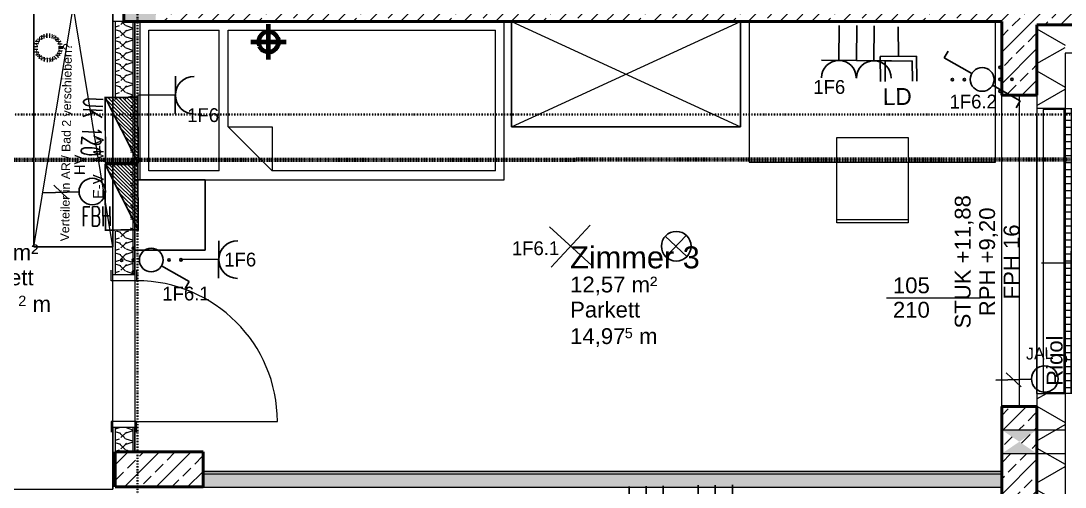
# Model space of a CAD drawing. Header units: metres. Extents: x -17679 to 22565, y -12299 to 33430.
# Drawn here: x 3929 to 9864, y -3206 to -555 of the extents above; entities that cross this region are included whole.
import ezdxf
from ezdxf.enums import TextEntityAlignment as Align

# ---------------------------------------------------------------- set-up
doc = ezdxf.new("R2010")
doc.units = ezdxf.units.M
for name, pattern in [('Achse', [0.009, 0.005, -0.002, 0, -0.002]), ('Strich Punkt', [0.015875, 0.00635, -0.004763, 0, -0.004763]), ('Strich Punkt Mittel', [0.015875, 0.00635, -0.004763, 0, -0.004763]), ('Verdeckt', [0.003, 0.002, -0.001])]:
    doc.linetypes.add(name, pattern=pattern)
doc.layers.get('0').update_dxf_attribs({"color": 252})
for name, color, linetype, lineweight in [('A-DETL-GENF_', 92, 'Continuous', 13), ('A-GLAZ-IDEN_', 152, 'Continuous', 9), ('A_Decken', 8, 'Continuous', 13), ('A_Durchbruch', 7, 'Verdeckt', 5), ('A_Gelaender', 7, 'Continuous', 13), ('A_Kanal_RW', 150, 'Strich Punkt', 100), ('A_Moebel', 6, 'Continuous', 13), ('A_Raeume_', 7, 'Continuous', 5), ('A_Raeume_Beschriftung_', 7, 'Continuous', 9), ('A_Raster_', 1, 'Continuous', 9), ('A_Tueren', 31, 'Continuous', 13), ('A_Waende', 7, 'Continuous', 13), ('G-ANNO-SYMB_', 111, 'Continuous', 9), ('M-EQPM', 50, 'Continuous', 5), ('M-EQPM-IDEN_', 50, 'Continuous', 9), ('P-PIPE', 3, 'Continuous', 5), ('P-PIPE-CNTR', 3, 'Continuous', 5), ('Text', 130, 'Continuous', 9)]:
    doc.layers.add(name, color=color, linetype=linetype, lineweight=lineweight)
for name, color, linetype, true_color in [('E_Muster', 18, 'Continuous', 0x080808), ('E_NACHRTECH', 3, 'Continuous', 0x00fa00), ('E_Steckdose+Schalter', 150, 'Continuous', 0x0b6cf4), ('ET_NACHRTECH', 92, 'Continuous', 0x00d100)]:
    doc.layers.add(name, color=color, linetype=linetype, true_color=true_color)
doc.layers.add('ET_LEGENDE - Wohnung$0$800_KO_HI____L', color=130, linetype='Continuous')
doc.styles.add('Arial_10', font='arial.ttf', dxfattribs={"height": 0.002})
doc.styles.add('Arial_2', font='arial.ttf', dxfattribs={"height": 0.09})
doc.styles.add('Arial_3', font='arial.ttf', dxfattribs={"height": 0.05849})
doc.styles.add('Arial_4', font='arial.ttf', dxfattribs={"height": 0.125})
doc.styles.add('Arial_7', font='arial.ttf', dxfattribs={"height": 0.06})
doc.styles.add('ET_LEGENDE - Wohnung$0$ROMANS', font='romans.shx', dxfattribs={"width": 0.6})
pattern_1 = [(45, (0, 0), (-0.08980256, 0.08980256), []), (45, (0.0898, 0), (-0.08980256, 0.08980256), [0.0635, -0.03175])]

# ---------------------------------------------------------------- blocks, each defined once
blk = doc.blocks.new('*U555')
h = blk.add_hatch()
h.set_pattern_fill('ANSI31', color=256, scale=5, style=0)
h.set_pattern_definition([(45, (1095.665, 558.405), (-11.22532, 11.22532), [])])
h.paths.add_polyline_path([(0, 0), (0, 200), (400, 200)])
blk.add_line((0, 0), (400, 200))
at = {"const_width": 10}
blk.add_lwpolyline([(0, 200), (400, 200), (400, 0), (0, 0)], close=True, dxfattribs=at)
blk.add_lwpolyline([(0, 0), (0, 200), (400, 200), (0, 0)])
at = {"style": 'ET_LEGENDE - Wohnung$0$ROMANS', "width": 0.6, "flags": 1}
for tag, p in [('RAUMBUCHNUMMER', (500, -300)), ('ANLAGE', (500, -450))]:
    blk.add_attdef(tag, text='', height=100, dxfattribs=at).set_placement(p, align=Align.MIDDLE)
for tag, p in [('TEILANLAGE_NR', (500, -600)), ('KOMPONENTE', (500, -750)), ('KOMPONENTE_NR', (500, -900)), ('BEZEICHNUNG', (500, -1050)), ('TYP', (500, -1200)), ('HERSTELLER', (500, -1350)), ('MODEL', (500, -1500)), ('LEISTUNG_MAX', (500, -1650)), ('SPEZIFISCH_1', (500, -1800)), ('SPEZIFISCH_2', (500, -1950)), ('SPEZIFISCH_3', (500, -2100)), ('SPEZIFISCH_4', (500, -2250)), ('SPEZIFISCH_5', (500, -2400)), ('GEWERKE_CODE', (500, -2550)), ('LV_POS', (500, -2700)), ('ZAEHLER', (500, -2850)), ('PLATZHALTER_1', (500, -3000)), ('PLATZHALTER_2', (500, -3150)), ('PLATZHALTER_3', (500, -3300)), ('JOBLISTE_VDMA', (500, -3450)), ('ET_SPEZIFISCH_1', (500, -3600)), ('ET_SPEZIFISCH_2', (500, -3750)), ('ET_SPEZIFISCH_3', (500, -3900)), ('ET_SPEZIFISCH_4', (500, -4050)), ('ET_SPEZIFISCH_5', (500, -4200)), ('ET_SPEZIFISCH_6', (500, -4350)), ('ET_SPEZIFISCH_7', (500, -4500))]:
    blk.add_attdef(tag, text='', height=100, dxfattribs=at).set_placement(p, align=Align.MIDDLE_CENTER)
blk = doc.blocks.new('*U534')
for p, q in [((25, 43.3), (91.7, 158.8)), ((91.7, 158.8), (120.5, 142.1))]:
    blk.add_line(p, q)
blk.add_circle((0, 0), 50)
at = {"layer": 'ET_LEGENDE - Wohnung$0$800_KO_HI____L'}
for centre in [(0, 125), (0, 75), (-50, -75), (0, -75), (50, -75), (0, -125)]:
    blk.add_circle(centre, 5, dxfattribs=at)
at = {"style": 'ET_LEGENDE - Wohnung$0$ROMANS', "width": 0.6, "flags": 1}
for tag, p in [('RAUMBUCHNUMMER', (-0.2, -465.7)), ('ANLAGE', (-0.2, -615.7))]:
    blk.add_attdef(tag, text='', height=100, dxfattribs=at).set_placement(p, align=Align.MIDDLE)
for tag, p in [('TEILANLAGE_NR', (-0.2, -765.7)), ('KOMPONENTE', (-0.2, -915.7)), ('KOMPONENTE_NR', (-0.2, -1065.7)), ('BEZEICHNUNG', (-0.2, -1215.7)), ('TYP', (-0.2, -1365.7)), ('HERSTELLER', (-0.2, -1515.7)), ('MODEL', (-0.2, -1665.7)), ('LEISTUNG_MAX', (-0.2, -1815.7)), ('SPEZIFISCH_1', (-0.2, -1965.7)), ('SPEZIFISCH_2', (-0.2, -2115.7)), ('SPEZIFISCH_3', (-0.2, -2265.7)), ('SPEZIFISCH_4', (-0.2, -2415.7)), ('SPEZIFISCH_5', (-0.2, -2565.7)), ('GEWERKE_CODE', (-0.2, -2715.7)), ('LV_POS', (-0.2, -2865.7)), ('ZAEHLER', (-0.2, -3015.7)), ('PLATZHALTER_1', (-0.2, -3165.7)), ('PLATZHALTER_2', (-0.2, -3315.7)), ('PLATZHALTER_3', (-0.2, -3465.7)), ('JOBLISTE_VDMA', (-0.2, -3615.7)), ('ET_SPEZIFISCH_1', (-0.2, -3765.7)), ('ET_SPEZIFISCH_2', (-0.2, -3915.7)), ('ET_SPEZIFISCH_3', (-0.2, -4065.7)), ('ET_SPEZIFISCH_4', (-0.2, -4215.7)), ('ET_SPEZIFISCH_5', (-0.2, -4365.7)), ('ET_SPEZIFISCH_6', (-0.2, -4515.7)), ('ET_SPEZIFISCH_7', (-0.2, -4665.7))]:
    blk.add_attdef(tag, text='', height=100, dxfattribs=at).set_placement(p, align=Align.MIDDLE_CENTER)
blk = doc.blocks.new('*U553')
for p, q in [((62.5, 0), (-62.5, 0)), ((0, 0), (0, -125))]:
    blk.add_line(p, q)
blk.add_arc((0, 62.5), 62.5, 180, 0)
at = {"style": 'ET_LEGENDE - Wohnung$0$ROMANS', "width": 0.8, "flags": 1}
for tag, p in [('RAUMBUCHNUMMER', (0, -425)), ('ANLAGE', (0, -595.4)), ('TEILANLAGE_NR', (0, -755.5)), ('KOMPONENTE', (0, -901.3)), ('KOMPONENTE_NR', (0, -1063.3)), ('BEZEICHNUNG', (0, -1205.6)), ('TYP', (0, -1346.7)), ('HERSTELLER', (0, -1514.1)), ('MODEL', (0, -1677.3)), ('LEISTUNG_MAX', (0, -1851.5)), ('SPEZIFISCH_1', (0, -2012.8)), ('SPEZIFISCH_2', (0, -2200)), ('SPEZIFISCH_3', (0, -2374.2)), ('SPEZIFISCH_4', (0, -2548.5)), ('SPEZIFISCH_5', (0, -2722.7)), ('GEWERKE_CODE', (0, -2897)), ('LV_POS', (0, -3071.2)), ('ZAEHLER', (0, -3245.5)), ('PLATZHALTER_1', (0, -3419.7)), ('PLATZHALTER_2', (0, -3594)), ('PLATZHALTER_3', (0, -3768.2)), ('JOBLISTE_VDMA', (0, -3942.5)), ('ET_SPEZIFISCH_1', (0, -4116.7)), ('ET_SPEZIFISCH_2', (0, -4291)), ('ET_SPEZIFISCH_3', (0, -4465.2)), ('ET_SPEZIFISCH_4', (0, -4639.5)), ('ET_SPEZIFISCH_5', (0, -4813.7)), ('ET_SPEZIFISCH_6', (0, -4988)), ('ET_SPEZIFISCH_7', (0, -5162.2))]:
    blk.add_attdef(tag, text='', height=100, dxfattribs=at).set_placement(p, align=Align.MIDDLE)
blk = doc.blocks.new('*U543')
for p, q in [((-70.7, -70.7), (70.7, 70.7)), ((70.7, -70.7), (-70.7, 70.7))]:
    blk.add_line(p, q)
at = {"style": 'ET_LEGENDE - Wohnung$0$ROMANS', "width": 0.6, "flags": 1}
for tag, p in [('RAUMBUCHNUMMER', (0, -400)), ('ANLAGE', (0, -550))]:
    blk.add_attdef(tag, text='', height=100, dxfattribs=at).set_placement(p, align=Align.MIDDLE)
for tag, p in [('TEILANLAGE_NR', (0, -700)), ('KOMPONENTE', (0, -850)), ('KOMPONENTE_NR', (0, -1000)), ('BEZEICHNUNG', (0, -1150)), ('TYP', (0, -1300)), ('HERSTELLER', (0, -1450)), ('MODEL', (0, -1600)), ('LEISTUNG_MAX', (0, -1750)), ('SPEZIFISCH_1', (0, -1900)), ('SPEZIFISCH_2', (0, -2050)), ('SPEZIFISCH_3', (0, -2200)), ('SPEZIFISCH_4', (0, -2350)), ('SPEZIFISCH_5', (0, -2500)), ('GEWERKE_CODE', (0, -2650)), ('LV_POS', (0, -2800)), ('ZAEHLER', (0, -2950)), ('PLATZHALTER_1', (0, -3100)), ('PLATZHALTER_2', (0, -3250)), ('PLATZHALTER_3', (0, -3400)), ('JOBLISTE_VDMA', (0, -3550)), ('ET_SPEZIFISCH_1', (0, -3700)), ('ET_SPEZIFISCH_2', (0, -3850)), ('ET_SPEZIFISCH_3', (0, -4000)), ('ET_SPEZIFISCH_4', (0, -4150)), ('ET_SPEZIFISCH_5', (0, -4300)), ('ET_SPEZIFISCH_6', (0, -4450)), ('ET_SPEZIFISCH_7', (0, -4600))]:
    blk.add_attdef(tag, text='', height=100, dxfattribs=at).set_placement(p, align=Align.MIDDLE_CENTER)
blk = doc.blocks.new('hzmdba')
at = {"color": 1}
for points in [[(5046.03, 1505.526), (5046.95, 1503.842)], [(5045.639, 1504.237), (5047.346, 1505.147)]]:
    blk.add_lwpolyline(points, dxfattribs=at)
blk.add_circle((5046.5, 1504.686), 0.963, dxfattribs=at)
blk = doc.blocks.new('*U552')
for p, q in [((-125.3, 0), (125.3, 0)), ((0, 0), (0, -125))]:
    blk.add_line(p, q)
for centre in [(-62.8, 62.6), (62.5, 62.5)]:
    blk.add_arc(centre, 62.5, 180, 0)
at = {"layer": 'ET_LEGENDE - Wohnung$0$800_KO_HI____L'}
for p, q in [((-62.8, 0.1), (-62.8, -124.9)), ((62.5, 0), (62.5, -125))]:
    blk.add_line(p, q, dxfattribs=at)
at = {"style": 'ET_LEGENDE - Wohnung$0$ROMANS', "width": 0.8, "flags": 1}
for tag, p in [('RAUMBUCHNUMMER', (0, -425)), ('ANLAGE', (0, -595.4)), ('TEILANLAGE_NR', (0, -755.5)), ('KOMPONENTE', (0, -901.3)), ('KOMPONENTE_NR', (0, -1063.3)), ('BEZEICHNUNG', (0, -1205.6)), ('TYP', (0, -1346.7)), ('HERSTELLER', (0, -1514.1)), ('MODEL', (0, -1677.3)), ('LEISTUNG_MAX', (0, -1851.5)), ('SPEZIFISCH_1', (0, -2012.8)), ('SPEZIFISCH_2', (0, -2200)), ('SPEZIFISCH_3', (0, -2374.2)), ('SPEZIFISCH_4', (0, -2548.5)), ('SPEZIFISCH_5', (0, -2722.7)), ('GEWERKE_CODE', (0, -2897)), ('LV_POS', (0, -3071.2)), ('ZAEHLER', (0, -3245.5)), ('PLATZHALTER_1', (0, -3419.7)), ('PLATZHALTER_2', (0, -3594)), ('PLATZHALTER_3', (0, -3768.2)), ('JOBLISTE_VDMA', (0, -3942.5))]:
    blk.add_attdef(tag, text='', height=100, dxfattribs=at).set_placement(p, align=Align.MIDDLE)
blk = doc.blocks.new('*U544')
for p, q in [((-62.5, 85.9), (-62.5, 0)), ((-46.5, 85.9), (-46.5, 16)), ((46.5, 16), (46.5, 85.9)), ((62.5, 0), (62.5, 85.9)), ((-62.5, 0), (62.5, 0)), ((-46.5, 16), (46.5, 16)), ((0, 0), (0, -101.6))]:
    blk.add_line(p, q)
at = {"style": 'ET_LEGENDE - Wohnung$0$ROMANS', "width": 0.8, "flags": 1}
for tag, p in [('RAUMBUCHNUMMER', (0, -334.5)), ('ANLAGE', (0, -505)), ('TEILANLAGE_NR', (0, -665)), ('KOMPONENTE', (0, -810.9)), ('KOMPONENTE_NR', (0, -972.8)), ('BEZEICHNUNG', (0, -1115.1)), ('TYP', (0.8, -1261.8)), ('HERSTELLER', (0, -1423.6)), ('MODEL', (0, -1586.8)), ('LEISTUNG_MAX', (0, -1761)), ('SPEZIFISCH_1', (0, -1935.3)), ('SPEZIFISCH_2', (0, -2109.5)), ('SPEZIFISCH_3', (0, -2283.8)), ('SPEZIFISCH_4', (0, -2458)), ('SPEZIFISCH_5', (0, -2632.3)), ('GEWERKE_CODE', (0, -2806.5)), ('LV_POS', (0, -2980.8)), ('ZAEHLER', (0, -3155)), ('PLATZHALTER_1', (0, -3329.3)), ('PLATZHALTER_2', (0, -3503.5)), ('PLATZHALTER_3', (0, -3677.8)), ('JOBLISTE_VDMA', (0, -3852)), ('ET_SPEZIFISCH_1', (0, -4026.3)), ('ET_SPEZIFISCH_2', (0, -4200.5)), ('ET_SPEZIFISCH_3', (0, -4374.8)), ('ET_SPEZIFISCH_4', (0, -4549)), ('ET_SPEZIFISCH_5', (0, -4723.3)), ('ET_SPEZIFISCH_6', (0, -4897.5)), ('ET_SPEZIFISCH_7', (0, -5071.8))]:
    blk.add_attdef(tag, text='', height=100, dxfattribs=at).set_placement(p, align=Align.TOP_CENTER)
blk = doc.blocks.new('*U533')
for p, q in [((25, 43.3), (91.7, 158.8)), ((91.7, 158.8), (120.5, 142.1)), ((-25, -43.3), (-91.7, -158.8)), ((-91.7, -158.8), (-120.5, -142.1))]:
    blk.add_line(p, q)
blk.add_circle((0, 0), 50)
at = {"layer": 'ET_LEGENDE - Wohnung$0$800_KO_HI____L'}
for centre in [(0, 125), (0, 75), (-50, -75), (0, -75), (50, -75), (0, -125)]:
    blk.add_circle(centre, 5, dxfattribs=at)
at = {"style": 'ET_LEGENDE - Wohnung$0$ROMANS', "width": 0.6, "flags": 1}
for tag, p in [('RAUMBUCHNUMMER', (-0.2, -465.7)), ('ANLAGE', (-0.2, -615.7))]:
    blk.add_attdef(tag, text='', height=100, dxfattribs=at).set_placement(p, align=Align.MIDDLE)
for tag, p in [('TEILANLAGE_NR', (-0.2, -765.7)), ('KOMPONENTE', (-0.2, -915.7)), ('KOMPONENTE_NR', (-0.2, -1065.7)), ('BEZEICHNUNG', (-0.2, -1215.7)), ('TYP', (-0.2, -1365.7)), ('HERSTELLER', (-0.2, -1515.7)), ('MODEL', (-0.2, -1665.7)), ('LEISTUNG_MAX', (-0.2, -1815.7)), ('SPEZIFISCH_1', (-0.2, -1965.7)), ('SPEZIFISCH_2', (-0.2, -2115.7)), ('SPEZIFISCH_3', (-0.2, -2265.7)), ('SPEZIFISCH_4', (-0.2, -2415.7)), ('SPEZIFISCH_5', (-0.2, -2565.7)), ('GEWERKE_CODE', (-0.2, -2715.7)), ('LV_POS', (-0.2, -2865.7)), ('ZAEHLER', (-0.2, -3015.7)), ('PLATZHALTER_1', (-0.2, -3165.7)), ('PLATZHALTER_2', (-0.2, -3315.7)), ('PLATZHALTER_3', (-0.2, -3465.7)), ('JOBLISTE_VDMA', (-0.2, -3615.7)), ('ET_SPEZIFISCH_1', (-0.2, -3765.7)), ('ET_SPEZIFISCH_2', (-0.2, -3915.7)), ('ET_SPEZIFISCH_3', (-0.2, -4065.7)), ('ET_SPEZIFISCH_4', (-0.2, -4215.7)), ('ET_SPEZIFISCH_5', (-0.2, -4365.7)), ('ET_SPEZIFISCH_6', (-0.2, -4515.7)), ('ET_SPEZIFISCH_7', (-0.2, -4665.7))]:
    blk.add_attdef(tag, text='', height=100, dxfattribs=at).set_placement(p, align=Align.MIDDLE_CENTER)
blk = doc.blocks.new('*U541')
blk.add_line((0, 65), (0, 240))
at = {"linetype": 'Continuous', "ltscale": 0.125}
blk.add_line((35.4, 187.9), (-35.4, 117.1), dxfattribs=at)
blk.add_circle((0, 0), 65)
at = {"style": 'ET_LEGENDE - Wohnung$0$ROMANS', "width": 0.6, "flags": 1}
for tag, p in [('RAUMBUCHNUMMER', (0, -400)), ('ANLAGE', (0, -550))]:
    blk.add_attdef(tag, text='', height=100, dxfattribs=at).set_placement(p, align=Align.MIDDLE)
for tag, p in [('TEILANLAGE_NR', (0, -700)), ('KOMPONENTE', (0, -850)), ('KOMPONENTE_NR', (0, -1000)), ('BEZEICHNUNG', (0, -1150)), ('TYP', (0, -1300)), ('HERSTELLER', (0, -1450)), ('MODEL', (0, -1600)), ('LEISTUNG_MAX', (0, -1750)), ('SPEZIFISCH_1', (0, -1900)), ('SPEZIFISCH_2', (0, -2050)), ('SPEZIFISCH_3', (0, -2200)), ('SPEZIFISCH_4', (0, -2350)), ('SPEZIFISCH_5', (0, -2500)), ('GEWERKE_CODE', (0, -2650)), ('LV_POS', (0, -2800)), ('ZAEHLER', (0, -2950)), ('PLATZHALTER_1', (0, -3100)), ('PLATZHALTER_2', (0, -3250)), ('PLATZHALTER_3', (0, -3400)), ('JOBLISTE_VDMA', (0, -3550)), ('ET_SPEZIFISCH_1', (0, -3700)), ('ET_SPEZIFISCH_2', (0, -3850)), ('ET_SPEZIFISCH_3', (0, -4000)), ('ET_SPEZIFISCH_4', (0, -4150)), ('ET_SPEZIFISCH_5', (0, -4300)), ('ET_SPEZIFISCH_6', (0, -4450)), ('ET_SPEZIFISCH_7', (0, -4600))]:
    blk.add_attdef(tag, text='', height=100, dxfattribs=at).set_placement(p, align=Align.MIDDLE_CENTER)
blk = doc.blocks.new('Typ des oberen Holms - Oberer Geländerholm_Innen_-3751269-263_PP_03DG_BT2')
at = {"layer": 'A_Gelaender', "lineweight": 5}
for p, q in [((-15.2118, 61.0986), (-13.3125, 65.652)), ((-13.2664, 65.6328), (-15.1784, 61.0489)), ((-17.7142, 61.0736), (-15.2118, 61.0986)), ((-15.1784, 61.0489), (-17.7352, 61.0233))]:
    blk.add_line(p, q, dxfattribs=at)
blk = doc.blocks.new('Typ des oberen Holms - Oberer Geländerholm_Innen_-V3-263_PP_03DG_BT2')
at = {"layer": 'A_Gelaender', "lineweight": 5}
for p, q in [((-15.2118, 61.0986), (-13.3125, 65.652)), ((-15.1784, 61.0489), (-13.2664, 65.6328)), ((-17.7142, 61.0736), (-15.2118, 61.0986)), ((-17.7352, 61.0233), (-15.1784, 61.0489))]:
    blk.add_line(p, q, dxfattribs=at)
blk = doc.blocks.new('Moeb_Schrank - Schrank_2m_60cm-4306807-263_PP_03DG_BT2')
at = {"layer": 'A_Moebel', "color": 8}
for p, q in [((0, 0), (1.3026, 0.6)), ((0, 0.6), (1.3026, 0)), ((1.3026, 0.6), (0, 0.6)), ((0, 0.6), (0, 0)), ((0, 0), (0, 0.6)), ((1.3026, 0), (1.3026, 0.6)), ((1.3026, 0.6), (1.3026, 0)), ((0, 0), (1.3026, 0)), ((1.3026, 0), (0, 0))]:
    blk.add_line(p, q, dxfattribs=at)
blk = doc.blocks.new('Moeb_Bett - Einzelbett 090x210-3969597-263_PP_03DG_BT2')
at = {"layer": 'A_Moebel', "color": 8}
for p, q in [((-0.85, 1.05), (-0.85, 0.65)), ((-0.45, 1.05), (-0.85, 1.05)), ((-0.85, 1.05), (-0.45, 1.05)), ((-0.85, 0.65), (-0.85, 1.05)), ((-0.45, 1.05), (-0.45, -1.05)), ((-0.45, 0.65), (-0.45, 1.05)), ((-0.45, 1.05), (-0.45, 0.65)), ((-0.45, 1.02), (0.45, 1.02)), ((-0.4, 0.97), (0.4, 0.97)), ((-0.4, 0.57), (-0.4, 0.97)), ((0.4, 0.97), (0.4, 0.57)), ((-0.85, 0.65), (-0.45, 0.65)), ((-0.45, 0.65), (-0.85, 0.65)), ((-0.4, 0.57), (0.4, 0.57)), ((-0.4, 0.27), (-0.15, 0.52)), ((-0.15, 0.52), (-0.15, 0.27)), ((-0.15, 0.52), (0.4, 0.52)), ((0.4, 0.52), (0.4, -1)), ((-0.15, 0.27), (-0.4, 0.27)), ((-0.4, -1), (-0.4, 0.27)), ((-0.4, -1), (0.4, -1)), ((-0.45, -1.05), (0.45, -1.05))]:
    blk.add_line(p, q, dxfattribs=at)
blk = doc.blocks.new('Moeb_Schreibtisch_variabel - variabel-8084389-263_PP_03DG_BT2')
at = {"layer": 'A_Moebel', "color": 8}
for p, q in [((-1.5866, 0.4), (-1.5866, -0.4)), ((-1.5866, 0.4), (-1.5866, -0.4)), ((-0.1866, -0.4), (-0.1866, 0.4)), ((-0.1866, -0.4), (-0.1866, 0.4)), ((-1.0891, -0.2599), (-0.6841, -0.2599)), ((-1.0891, -0.4), (-1.0891, -0.2599)), ((-0.6841, -0.2599), (-0.6841, -0.4)), ((-1.5866, -0.4), (-0.1866, -0.4)), ((-1.5866, -0.4), (-0.1866, -0.4)), ((-1.0891, -0.7452), (-1.0891, -0.4)), ((-0.6841, -0.4), (-0.6841, -0.7452)), ((-1.0891, -0.7255), (-0.6841, -0.7255)), ((-0.6841, -0.7452), (-1.0891, -0.7452))]:
    blk.add_line(p, q, dxfattribs=at)
blk = doc.blocks.new('HLS_Rigol - 20x8cm-V65-263_PP_03DG_BT2')
at = {"layer": 'M-EQPM'}
h = blk.add_hatch(dxfattribs=at)
h.set_pattern_fill('FP_100', color=256, style=0, pattern_type=2)
h.set_pattern_definition([(270, (0, 0.6096), (0.04, 0), [])])
h.paths.add_polyline_path([(0, -0.095), (1.62, -0.095), (1.62, -0.0596), (0, -0.0597), (0, -0.0796)])
for p, q in [((0, -0.095), (0, -0.0596)), ((0, -0.095), (1.62, -0.095)), ((0, -0.097), (0, -0.095)), ((0, -0.1), (0, -0.097)), ((0, -0.097), (1.62, -0.097)), ((0, -0.1), (1.62, -0.1)), ((0, -0.1), (1.62, -0.1)), ((1.62, -0.0596), (1.62, -0.095)), ((1.62, -0.095), (1.62, -0.097)), ((1.62, -0.097), (1.62, -0.1))]:
    blk.add_line(p, q, dxfattribs=at)
blk = doc.blocks.new('Moeb_Schrank - Schrank_2m-10191743-263_PP_03DG_BT2')
at = {"layer": 'A_Moebel', "color": 8}
for p, q in [((0, 0), (2.7375, 0.45)), ((0, 0.45), (2.7375, 0)), ((2.7375, 0.45), (0, 0.45)), ((0, 0.45), (0, 0)), ((0, 0), (0, 0.45)), ((0, 0.45), (2.7375, 0.45)), ((2.7375, 0), (2.7375, 0.45)), ((2.7375, 0.45), (2.7375, 0)), ((0, 0), (0.0895, 0)), ((0.0895, 0), (0, 0)), ((0.0895, 0), (0.4395, 0)), ((0.4395, 0), (0.0895, 0)), ((0.4395, 0), (0.4895, 0)), ((0.4895, 0), (0.4395, 0)), ((0.4895, 0), (0.8395, 0)), ((0.8395, 0), (0.4895, 0)), ((0.8395, 0), (2.7375, 0)), ((1.2826, 0), (0.8395, 0)), ((1.2887, 0), (1.2826, 0)), ((2.7375, 0), (1.2887, 0))]:
    blk.add_line(p, q, dxfattribs=at)
blk = doc.blocks.new('UZ_D1 - SL_0800x2000_Zimmertür_Stahlzarge_GK-11052839-263_PP_03DG_BT2')
at = {"layer": 'A_Tueren', "lineweight": 5}
for p, q in [((0.4, 0.0725), (0.4, 0.8725)), ((-0.46, 0.0725), (-0.4, 0.0725)), ((-0.4, 0.0725), (-0.4, -0.0725)), ((0.4, 0.0725), (0.4, -0.0725)), ((0.46, 0.0725), (0.4, 0.0725)), ((-0.4, -0.0725), (-0.46, -0.0725)), ((0.4, -0.0725), (0.46, -0.0725))]:
    blk.add_line(p, q, dxfattribs=at)
blk.add_arc((0.4, 0.0725), 0.8, 90, 180, dxfattribs=at)
blk = doc.blocks.new('Allg_Rollladenkasten - 0130x0270-10446602-263_PP_03DG_BT2')
at = {"layer": 'A_Durchbruch'}
for p, q in [((-0.81, -0.0743), (-0.81, -0.2343)), ((0.81, -0.0743), (-0.81, -0.0743)), ((-0.805, -0.0793), (-0.805, -0.1993)), ((0.805, -0.0793), (-0.805, -0.0793)), ((0.805, -0.1993), (0.805, -0.0793)), ((0.81, -0.2343), (0.81, -0.0743)), ((-0.81, -0.2343), (0.81, -0.2343)), ((-0.81, -0.2343), (0.81, -0.2343)), ((-0.805, -0.1993), (0.805, -0.1993))]:
    blk.add_line(p, q, dxfattribs=at)
blk = doc.blocks.new('Allg_Nachströmöffnung1 - DN 135-V98-263_PP_03DG_BT2')
at = {"layer": 'A-DETL-GENF_', "linetype": 'Verdeckt', "lineweight": 5}
for points in [[(0.0575, -0.1), (0.125, 0), (0.0575, 0.0999), (0.0575, -0.0562)], [(0.125, 0), (0.1925, -0.1), (0.1925, 0.0999), (0.1273, 0.0034)]]:
    blk.add_hatch(color=256, dxfattribs=at).paths.add_polyline_path(points)
at = {"layer": 'A_Durchbruch'}
for p, q in [((0.0575, 0.1), (0.0575, -0.26)), ((0.1925, 0.1), (0.1925, -0.26))]:
    blk.add_line(p, q, dxfattribs=at)
blk = doc.blocks.new('BS_Fens_Tuer - unten-7645928-263_PP_03DG_BT2')
at = {"layer": 'A-GLAZ-IDEN_'}
blk.add_line((0, 0.00012), (0, -0.01051), dxfattribs=at)
blk = doc.blocks.new('BS_Fens_PP - rechts-2843221-263_PP_03DG_BT2')
at = {"layer": 'A-GLAZ-IDEN_'}
blk.add_line((0, 0.00012), (0, -0.01051), dxfattribs=at)
blk = doc.blocks.new('6546546')
at = {"layer": 'A_Waende', "lineweight": 5, "true_color": 0x636466}
h = blk.add_hatch(dxfattribs=at)
h.set_pattern_fill('FP_2', color=251, style=0, pattern_type=2)
h.set_pattern_definition(pattern_1)
h.paths.add_polyline_path([(-45.0288, 55.6487), (-45.0287, 58.2637), (-45.2087, 58.2637), (-45.2087, 55.6487), (-45.0976, 55.6487)])
h.paths.add_polyline_path([(-45.0288, 59.2837), (-45.0287, 59.2837), (-45.0285, 65.1463), (-45.2085, 65.1463), (-45.2085, 59.2837)])
h.paths.add_polyline_path([(-45.0284, 66.1663), (-45.0284, 66.1663), (-45.0283, 72.0239), (-45.2083, 72.0239), (-45.2083, 66.1663), (-45.0285, 66.1663)])
h.paths.add_polyline_path([(-45.0283, 71.3533), (-45.0283, 71.3533), (-45.0283, 71.6779)])
h.paths.add_polyline_path([(-45.0282, 73.0439), (-45.0282, 76.4765), (-45.2081, 76.4765), (-45.2082, 73.0439), (-45.0283, 73.0439)])
h = blk.add_hatch(dxfattribs=at)
h.set_pattern_fill('FP_2', color=251, style=0, pattern_type=2)
h.set_pattern_definition(pattern_1)
h.paths.add_polyline_path([(-40.2188, 55.6485), (-40.2188, 55.8285), (-45.0288, 55.8287), (-45.0287, 55.6487), (-40.235, 55.6485)])
h.paths.add_polyline_path([(-44.4182, 55.8286), (-44.4182, 55.8286), (-44.2822, 55.8286)])
h = blk.add_hatch(dxfattribs=at)
h.set_pattern_fill('FP_2', color=251, style=0, pattern_type=2)
h.set_pattern_definition(pattern_1)
h.paths.add_polyline_path([(-37.5088, 55.6285), (-37.5088, 55.8285), (-40.2188, 55.8285), (-40.2186, 55.6285), (-37.5089, 55.6285)])
h = blk.add_hatch(dxfattribs=at)
h.set_pattern_fill('FP_104', color=251, angle=247.64, style=0, pattern_type=2)
h.set_pattern_definition([(134.998, (-45.14592, 54.42472), (-0.2539954, 0.127012), [0.02245, -0.15715]), (134.998, (-45.25706, 54.472605), (-0.2539954, 0.127012), [0.02245, -0.15715]), (134.998, (-45.1466, 54.4888), (-0.2539954, 0.1270123), [0.02245, -0.15715]), (134.998, (-45.25681, 54.5363), (-0.2539954, 0.1270123), [0.02245, -0.15715]), (161.563, (-45.16192, 54.441037), (-0.5079932, 0.1270184), [0.0502, -0.35141]), (161.563, (-45.20968, 54.45636), (-0.5079932, 0.1270184), [0.0502, -0.35141]), (161.563, (-45.16205, 54.503806), (-0.5079932, 0.1270184), [0.0502, -0.35141]), (161.563, (-45.209432, 54.520053), (-0.5079932, 0.1270184), [0.0502, -0.35141]), (224.998, (-45.257, 54.44122), (0.254004, 0.1269946), [0.02245, -0.15715]), (224.998, (-45.1466, 54.4888), (0.254004, 0.1269946), [0.02245, -0.15715]), (224.998, (-45.25713, 54.50399), (0.254004, 0.1269946), [0.02245, -0.15715]), (224.998, (-45.14635, 54.55249), (0.254004, 0.1269946), [0.02245, -0.15715]), (198.433, (-45.20968, 54.45636), (0.5080021, 0.126983), [0.0502, -0.35141]), (198.433, (-45.161985, 54.47242), (0.5080021, 0.126983), [0.0502, -0.35141]), (198.433, (-45.209432, 54.520053), (0.5080021, 0.126983), [0.0502, -0.35141]), (198.433, (-45.161735, 54.536115), (0.5080021, 0.126983), [0.0502, -0.35141])])
h.paths.add_polyline_path([(-45.1588, 53.2013), (-45.1588, 53.3387), (-45.2588, 53.3387), (-45.2588, 53.2013)])
h.paths.add_polyline_path([(-45.2588, 54.2087), (-45.1588, 54.2087), (-45.1588, 55.6487), (-45.2588, 55.6487), (-45.2588, 55.2056), (-45.1713, 55.2056), (-45.1713, 54.4556), (-45.2588, 54.4556)])
h = blk.add_hatch(dxfattribs=at)
h.set_pattern_fill('FP_2', color=251, style=0, pattern_type=2)
h.set_pattern_definition(pattern_1)
h.paths.add_polyline_path([(-40.2188, 49.5573), (-40.0188, 49.643), (-40.0188, 50.371), (-40.1618, 50.371), (-40.1588, 50.3635), (-40.2188, 50.3635), (-40.2188, 49.5702)])
h.paths.add_polyline_path([(-40.0188, 50.371), (-40.0188, 50.506), (-40.0818, 50.4635), (-40.0188, 50.4635), (-40.1188, 50.4385), (-40.0188, 50.4135), (-40.0818, 50.4135), (-40.0308, 50.3791)])
h.paths.add_polyline_path([(-40.1739, 50.4013), (-40.1558, 50.4135), (-40.1788, 50.4135)])
h.paths.add_polyline_path([(-40.1824, 50.4226), (-40.1188, 50.4385), (-40.1966, 50.458), (-40.1888, 50.4385)])
h.paths.add_polyline_path([(-40.1558, 50.4635), (-40.2147, 50.5033), (-40.1988, 50.4635), (-40.1588, 50.4635)])
h.paths.add_polyline_path([(-40.0188, 50.506), (-40.0188, 50.7585), (-40.2188, 50.7585), (-40.2187, 50.5133), (-40.2158, 50.506), (-40.0308, 50.506)])
h.paths.add_polyline_path([(-40.0187, 52.5285), (-40.0187, 53.191), (-40.2187, 53.191), (-40.2187, 52.5285)])
h.paths.add_polyline_path([(-40.0187, 53.191), (-40.0187, 53.4585), (-40.2187, 53.4585), (-40.2187, 53.1911), (-40.1187, 53.2585), (-40.1071, 53.2507)])
h.paths.add_polyline_path([(-40.1187, 53.2585), (-40.2187, 53.326), (-40.0187, 53.326), (-40.1009, 53.2706)])
h.paths.add_polyline_path([(-40.0187, 55.2285), (-40.0186, 55.6285), (-40.2186, 55.6285), (-40.2186, 55.2285), (-40.0187, 55.2285)])
h = blk.add_hatch(dxfattribs=at)
h.set_pattern_fill('FP_36', color=251, angle=202.64, style=0, pattern_type=2)
h.set_pattern_definition([(89.998, (-39.85832, 52.56123), (-0.20637, 7e-06), []), (149.998, (-39.85832, 52.56123), (-0.103191, -0.178718), []), (209.998, (-39.85832, 52.56123), (0.103179, -0.178725), [])])
h.paths.add_polyline_path([(-40.0188, 49.4254), (-39.8588, 49.494), (-39.8588, 50.8335), (-40.0188, 50.8335), (-40.0188, 49.494)])
h.paths.add_polyline_path([(-39.8587, 52.4535), (-39.8588, 53.5335), (-40.0187, 53.5335), (-40.0187, 52.4535), (-39.8588, 52.4535)])
h.paths.add_polyline_path([(-39.9282, 53.5335), (-39.9282, 53.5335), (-39.9196, 53.5335)])
h.paths.add_polyline_path([(-39.9887, 53.5335), (-39.9887, 53.5335), (-39.9282, 53.5335)])
h.paths.add_polyline_path([(-39.8588, 55.1535), (-39.8587, 55.1535), (-39.8588, 55.6285), (-40.0186, 55.6285), (-40.0186, 55.1535), (-39.8637, 55.1535)])
h = blk.add_hatch(dxfattribs=at)
h.set_pattern_fill('FP_2', color=251, style=0, pattern_type=2)
h.set_pattern_definition(pattern_1)
h.paths.add_polyline_path([(-44.7588, 53.0013), (-44.7588, 53.2013), (-45.2588, 53.2013), (-45.2588, 53.0013), (-44.8361, 53.0013)])
h = blk.add_hatch(dxfattribs=at)
h.set_pattern_fill('FP_44', color=251, angle=-112.36, style=0, pattern_type=2)
h.set_pattern_definition([(44.998, (-42.48838, 52.98876), (0.1270123, 0.2539954), [0.02245, -0.15715]), (44.998, (-42.44143, 53.100285), (0.1270123, 0.2539954), [0.02245, -0.15715]), (44.998, (-42.42561, 52.98889), (0.1270123, 0.2539954), [0.02245, -0.15715]), (44.998, (-42.37773, 53.100035), (0.1270123, 0.2539954), [0.02245, -0.15715]), (71.563, (-42.473375, 53.004216), (0.1270184, 0.5079932), [0.0502, -0.35141]), (71.563, (-42.456748, 53.052522), (0.1270184, 0.5079932), [0.0502, -0.35141]), (71.563, (-42.4093, 53.00489), (0.1270184, 0.5079932), [0.0502, -0.35141]), (71.563, (-42.393054, 53.052273), (0.1270184, 0.5079932), [0.0502, -0.35141]), (134.998, (-42.47281, 53.10022), (0.1269946, -0.2540043), [0.02245, -0.15715]), (134.998, (-42.42561, 52.98889), (0.1269946, -0.2540043), [0.02245, -0.15715]), (134.998, (-42.40912, 53.09997), (0.1269946, -0.2540043), [0.02245, -0.15715]), (134.998, (-42.36192, 52.98864), (0.1269946, -0.2540043), [0.02245, -0.15715]), (108.433, (-42.456748, 53.052522), (0.12698295, -0.5080021), [0.0502, -0.35141]), (108.433, (-42.440685, 53.004825), (0.12698295, -0.5080021), [0.0502, -0.35141]), (108.433, (-42.393054, 53.052273), (0.12698295, -0.5080021), [0.0502, -0.35141]), (108.433, (-42.377916, 53.004956), (0.12698295, -0.5080021), [0.0502, -0.35141])])
h.paths.add_polyline_path([(-40.6875, 53.076), (-44.7588, 53.0762), (-44.7588, 53.0012), (-40.6875, 53.001), (-40.6875, 53.0286)])
h.paths.add_polyline_path([(-40.2187, 53.001), (-40.2187, 53.076), (-40.6875, 53.076), (-40.6875, 53.001), (-40.2694, 53.001)])
at = {"layer": 'A_Decken', "color": 251, "true_color": 0x636466}
for p, q in [((-45.2713, 55.6487), (-45.2712, 57.1036)), ((-40.1187, 53.4585), (-40.1187, 55.2285)), ((-45.2713, 54.2087), (-45.2713, 54.3661)), ((-39.8587, 53.5335), (-39.8587, 52.4535))]:
    blk.add_line(p, q, dxfattribs=at)
at = {"layer": 'A_Kanal_RW', "color": 251, "true_color": 0x636466}
blk.add_circle((-45.6394, 55.4987), 0.07, dxfattribs=at)
at = {"layer": 'A_Raeume_', "color": 251, "true_color": 0x636466, "flags": 128}
for points in [[(-46.8838, 54.6336), (-46.8838, 52.9887), (-45.2713, 52.9887), (-45.2713, 53.2013), (-45.2713, 53.2013), (-45.2713, 53.2029), (-45.2713, 55.5857), (-45.2713, 55.6548), (-45.2712, 55.6548), (-45.2712, 57.1036), (-46.8837, 57.1036), (-46.8838, 55.1186), (-46.8838, 55.0286), (-46.8838, 55.027)], [(-40.2187, 53.0885), (-40.2186, 55.6485), (-43.9813, 55.6486), (-45.1463, 55.6487), (-45.1463, 53.2013), (-44.7588, 53.2013), (-44.7588, 53.0887)], [(-37.5089, 50.5018), (-37.5088, 55.4685), (-39.8586, 55.4685), (-39.8588, 49.494)]]:
    blk.add_lwpolyline(points, close=True, dxfattribs=at)
at = {"layer": 'A_Raster_', "color": 251, "linetype": 'Strich Punkt Mittel', "lineweight": 35, "true_color": 0x636466}
for p, q in [((-45.1301, 85.8701), (-45.1313, 46.5268)), ((-56.2436, 55.1189), (-32.135, 55.1182))]:
    blk.add_line(p, q, dxfattribs=at)
at = {"layer": 'A_Waende', "color": 251, "lineweight": 50, "true_color": 0x636466}
for p, q in [((-45.2087, 57.1661), (-45.2088, 55.6487)), ((-40.2188, 55.6485), (-45.2088, 55.6487)), ((-40.2188, 55.6485), (-40.2188, 55.6285)), ((-40.2186, 55.6285), (-40.2187, 55.2285)), ((-40.0187, 55.2285), (-40.0186, 55.6285)), ((-40.0186, 55.6285), (-37.5088, 55.6285)), ((-40.2187, 55.2285), (-40.0187, 55.2285)), ((-40.0187, 53.4585), (-40.2187, 53.4585)), ((-40.2187, 53.4585), (-40.2187, 52.5285)), ((-40.0187, 52.5285), (-40.0187, 53.4585)), ((-44.7588, 53.2013), (-45.2588, 53.2013)), ((-45.2588, 53.2013), (-45.2588, 53.0013)), ((-44.7588, 53.0013), (-44.7588, 53.2013)), ((-45.2588, 53.0013), (-44.7588, 53.0013))]:
    blk.add_line(p, q, dxfattribs=at)
at = {"layer": 'A_Waende', "color": 251, "true_color": 0x636466}
for p, q in [((-45.2588, 55.6487), (-45.2713, 55.6487)), ((-45.2713, 55.6487), (-45.2713, 54.3661)), ((-45.2588, 55.6487), (-45.2588, 55.2056)), ((-45.1588, 55.6487), (-45.1588, 54.2087)), ((-45.1463, 54.2087), (-45.1463, 55.6487)), ((-40.0187, 53.5335), (-40.0187, 55.1216)), ((-45.2588, 54.4556), (-45.2588, 54.2087)), ((-45.2713, 54.2087), (-45.2588, 54.2087)), ((-45.1588, 54.2087), (-45.1463, 54.2087)), ((-45.2588, 53.3387), (-45.2713, 53.3387)), ((-45.2713, 53.3387), (-45.2713, 53.2013)), ((-45.2588, 53.3387), (-45.2588, 53.2013)), ((-45.1463, 53.3387), (-45.1588, 53.3387)), ((-45.1588, 53.3387), (-45.1588, 53.2013)), ((-45.1463, 53.2013), (-45.1463, 53.3387)), ((-45.2713, 53.2013), (-45.2713, 52.9888)), ((-45.2588, 53.0013), (-45.2588, 53.2013)), ((-40.2187, 53.0885), (-44.7588, 53.0887)), ((-44.7588, 53.0762), (-40.2187, 53.076)), ((-44.7588, 53.0013), (-45.2588, 53.0013)), ((-44.7588, 53.0012), (-40.2187, 53.001))]:
    blk.add_line(p, q, dxfattribs=at)
at = {"layer": 'A_Waende', "color": 251, "lineweight": 5, "true_color": 0x636466}
for p, q in [((-45.2088, 55.6487), (-45.2588, 55.6487)), ((-40.0187, 55.2285), (-40.0187, 55.1535)), ((-45.2588, 54.2087), (-45.1588, 54.2087)), ((-40.0187, 53.5335), (-40.0187, 53.4585)), ((-45.1588, 53.3387), (-45.2588, 53.3387)), ((-45.2588, 53.2013), (-45.2588, 53.2013)), ((-44.7588, 53.0013), (-44.7588, 53.0012))]:
    blk.add_line(p, q, dxfattribs=at)
at = {"layer": 'G-ANNO-SYMB_', "color": 251, "linetype": 'Achse', "lineweight": 70, "true_color": 0x636466}
blk.add_line((-46.7413, 54.8603), (-35.1825, 54.8666), dxfattribs=at)
at = {"layer": 'P-PIPE', "color": 251, "lineweight": 100, "true_color": 0x636466}
for radius, start, end in [(0.0571, 112.64, 202.64), (0.0572, 22.64, 112.64), (0.0571, 202.64, 292.64), (0.0572, 292.64, 22.64)]:
    blk.add_arc((-44.3864, 55.5321), radius, start, end, dxfattribs=at)
at = {"layer": 'P-PIPE-CNTR', "color": 251, "lineweight": 100, "true_color": 0x636466}
for p, q in [((-44.3864, 55.4321), (-44.3864, 55.6321)), ((-44.4864, 55.5321), (-44.2864, 55.5321))]:
    blk.add_line(p, q, dxfattribs=at)
at = {"layer": 'A-GLAZ-IDEN_', "color": 251, "true_color": 0x636466, "xscale": 49.99999999999998, "yscale": 49.99999999999998, "zscale": 49.99999999999998}
for name, p, rotation in [('BS_Fens_PP - rechts-2843221-263_PP_03DG_BT2', (-39.9862, 54.2763), 89.99827587846517), ('BS_Fens_Tuer - unten-7645928-263_PP_03DG_BT2', (-40.3483, 54.0755), 269.9982758784653)]:
    blk.add_blockref(name, p, dxfattribs=dict(at, rotation=rotation))
at = {"layer": 'A_Durchbruch', "color": 251, "true_color": 0x636466}
for name, p, rotation in [('Allg_Rollladenkasten - 0130x0270-10446602-263_PP_03DG_BT2', (-39.7844, 54.3435), 269.9982758784648), ('Allg_Nachströmöffnung1 - DN 135-V98-263_PP_03DG_BT2', (-40.1187, 53.1335), 89.9982758784651)]:
    blk.add_blockref(name, p, dxfattribs=dict(at, rotation=rotation))
at = {"layer": 'A_Gelaender', "color": 251, "lineweight": 5, "true_color": 0x636466, "rotation": 22.64000000000043}
for name in ['Typ des oberen Holms - Oberer Geländerholm_Innen_-3751269-263_PP_03DG_BT2', 'Typ des oberen Holms - Oberer Geländerholm_Innen_-V3-263_PP_03DG_BT2']:
    blk.add_blockref(name, (0, 0), dxfattribs=at)
at = {"layer": 'A_Moebel', "color": 251, "true_color": 0x636466}
for name, p, rotation in [('Moeb_Schrank - Schrank_2m-10191743-263_PP_03DG_BT2', (-45.2713, 54.3661), 89.99827587845473), ('Moeb_Bett - Einzelbett 090x210-3969597-263_PP_03DG_BT2', (-44.0963, 55.1987), 89.99827587845473), ('Moeb_Schrank - Schrank_2m_60cm-4306807-263_PP_03DG_BT2', (-43.0064, 55.0486), 359.998275878371), ('Moeb_Schreibtisch_variabel - variabel-8084389-263_PP_03DG_BT2', (-40.0672, 55.2485), 359.998275878371)]:
    blk.add_blockref(name, p, dxfattribs=dict(at, rotation=rotation))
at = {"layer": 'A_Tueren', "color": 251, "true_color": 0x636466, "rotation": 269.9982758784539}
blk.add_blockref('UZ_D1 - SL_0800x2000_Zimmertür_Stahlzarge_GK-11052839-263_PP_03DG_BT2', (-45.2088, 53.7737), dxfattribs=at)
at = {"layer": 'M-EQPM', "color": 251, "true_color": 0x636466, "rotation": 89.99827587846501}
blk.add_blockref('HLS_Rigol - 20x8cm-V65-263_PP_03DG_BT2', (-39.9183, 53.5335), dxfattribs=at)
at = {"layer": 'A-GLAZ-IDEN_', "color": 251, "true_color": 0x636466, "char_height": 0.09, "attachment_point": 1, "style": 'Arial_2'}
for s, insert, width, rotation in [('STUK +11,88', (-40.486, 53.9027), 0.905907, 90), ('RPH +9,20', (-40.3471, 53.9721), 0.737552, 90), ('FPH 16', (-40.2082, 54.068), 0.509072, 90), ('105', (-40.8374, 54.193), 0.252532, 359.99828), ('210', (-40.8374, 54.0541), 0.252532, 359.99828)]:
    blk.add_mtext(s, dxfattribs=dict(at, insert=insert, width=width, rotation=rotation))
at = {"layer": 'A_Raeume_Beschriftung_', "color": 251, "true_color": 0x636466, "attachment_point": 1}
for s, insert, char_height, width, style in [('6,64 m²', (-46.1199, 54.3807), 0.09, 0.505063, 'Arial_2'), ('Zimmer 3', (-42.6724, 54.3695), 0.125, 0.89789, 'Arial_4'), ('Parkett', (-46.1199, 54.2381), 0.09, 0.464979, 'Arial_2'), ('12,57 m²', (-42.6724, 54.1975), 0.09, 0.58924, 'Arial_2'), ('2', (-45.8091, 54.0891), 0.0585, 0.056118, 'Arial_3'), (' m', (-45.7628, 54.0872), 0.09, 0.164346, 'Arial_2'), ('Parkett', (-42.6724, 54.055), 0.09, 0.464979, 'Arial_2'), ('14,97', (-42.6724, 53.9041), 0.09, 0.376793, 'Arial_2'), ('5', (-42.3615, 53.9059), 0.0585, 0.056118, 'Arial_3'), (' m', (-42.3152, 53.9041), 0.09, 0.164346, 'Arial_2')]:
    blk.add_mtext(s, dxfattribs=dict(at, insert=insert, char_height=char_height, width=width, style=style))
at = {"layer": 'M-EQPM-IDEN_', "color": 251, "true_color": 0x636466, "insert": (-39.9633, 53.5765), "char_height": 0.09, "width": 0.3327, "attachment_point": 1, "rotation": 90, "style": 'Arial_2'}
blk.add_mtext('Rigol', dxfattribs=at)
at = {"layer": 'Text', "color": 251, "true_color": 0x636466, "attachment_point": 1}
for s, insert, char_height, width, rotation, style in [('Verteiler in AR / Bad 2 verschieben?', (-45.5704, 54.3984), 0.05, 1.35886, 89.15162, 'Arial_10'), ('E-V   M-V', (-45.3845, 54.6391), 0.06, 0.468987, 89.75601, 'Arial_7'), ('HV', (-45.4898, 54.7751), 0.06, 0.144304, 89.75601, 'Arial_7')]:
    blk.add_mtext(s, dxfattribs=dict(at, insert=insert, char_height=char_height, width=width, rotation=rotation, style=style))

msp = doc.modelspace()

# ---------------------------------------------------------------- block references
at = {"xscale": 1000, "yscale": 1000, "zscale": 1000}
msp.add_blockref('6546546', (49723.1, -56206.7), dxfattribs=at)
at = {"extrusion": (-0.012237, 3.33787e-05, 0.999925), "xscale": -87.70202311672725, "yscale": 87.70202311672809, "zscale": 87.70202311672816, "rotation": 164.9206533351098}
msp.add_blockref('hzmdba', (-385363.7, 240725.9, -93.7), dxfattribs=at)
at = {"layer": 'E_NACHRTECH', "xscale": 0.9299153030073936, "yscale": 0.9299153030073936, "zscale": 0.9299153030073936, "rotation": 270.2960976245974}
msp.add_blockref('*U555', (4407.6, -1372.5), dxfattribs=at)
at = {"layer": 'E_Steckdose+Schalter'}
for name, p, xscale, yscale, zscale, rotation in [('*U552', (8678.3, -780.5), 1.586793636067308, 1.586793636067308, 1.586793636067308, 179.6142267636046), ('*U533', (9393, -888), 1.35063184888113, 1.35063184888113, 1.35063184888113, 90.35829467527299), ('*U553', (4807, -977.1), -1.709411511611679, 1.709411511611679, 1.70941151161168, 269.5670765846539), ('*U555', (4407.8, -990.3), 0.9299153030073936, 0.9299153030073936, 0.9299153030073936, 270.2960976245974), ('*U541', (4334.7, -1525.5), 1.15822503442624, 1.15822503442624, 1.15822503442624, 91.36110168650983), ('*U543', (7054, -1836.3), 1.626603779674895, 1.626603779674895, 1.626603779674895, 182.2804756445144), ('*U534', (4669.9, -1914.8), 1.350631848881138, 1.350631848881138, 1.350631848881138, 270.3582946752732), ('*U553', (5053.7, -1911.6), -1.709411511611679, 1.709411511611679, 1.70941151161168, 269.5670765846539), ('*U541', (9748.8, -2591.2), 1.15822503442624, 1.15822503442624, 1.15822503442624, 91.36110168650983), ('*U552', (7485.1, -3394.3), 1.54812079638531, 1.54812079638531, 1.54812079638531, 180.7794643135114), ('*U552', (7878.4, -3387.7), 1.54812079638531, 1.54812079638531, 1.54812079638531, 180.7794643135114)]:
    msp.add_blockref(name, p, dxfattribs=dict(at, xscale=xscale, yscale=yscale, zscale=zscale, rotation=rotation))
at = {"layer": 'ET_NACHRTECH', "xscale": 1.652679728388545, "yscale": 1.652679728388545, "zscale": 1.652679728388545, "rotation": 180.7794643135022}
msp.add_blockref('*U544', (8917.3, -757), dxfattribs=at)

# ---------------------------------------------------------------- texts
at = {"color": 212}
for s, height, rotation, p in [('1F6', 78.55, 0.17773, (8433.6, -970.5)), ('LD', 96.12, 0.77946, (8828.9, -1034.4)), ('1F6.2', 78.55, 0.17773, (9207.8, -1053.5)), ('1F6', 78.55, 0.17773, (4874.2, -1130.6)), ('1F6.1', 78.55, 0.17773, (6720.1, -1887.5)), ('1F6', 78.55, 0.17773, (5085.3, -1951.9)), ('1F6.1', 78.55, 0.17773, (4733.1, -2145.3)), ('JAL', 67.36, 1.3611, (9642.8, -2481.3))]:
    msp.add_text(s, height=height, rotation=rotation, dxfattribs=at).set_placement(p)
at = {"layer": 'E_Muster', "color": 6, "style": 'ET_LEGENDE - Wohnung$0$ROMANS', "width": 0.6}
for s, rotation, p in [('UK 120', 267.02334, (4342, -987.7)), ('FBH', 0.2961, (4273.7, -1667))]:
    msp.add_text(s, height=110.32, rotation=rotation, dxfattribs=at).set_placement(p, align=Align.MIDDLE_LEFT)

doc.saveas('drawing.dxf')
